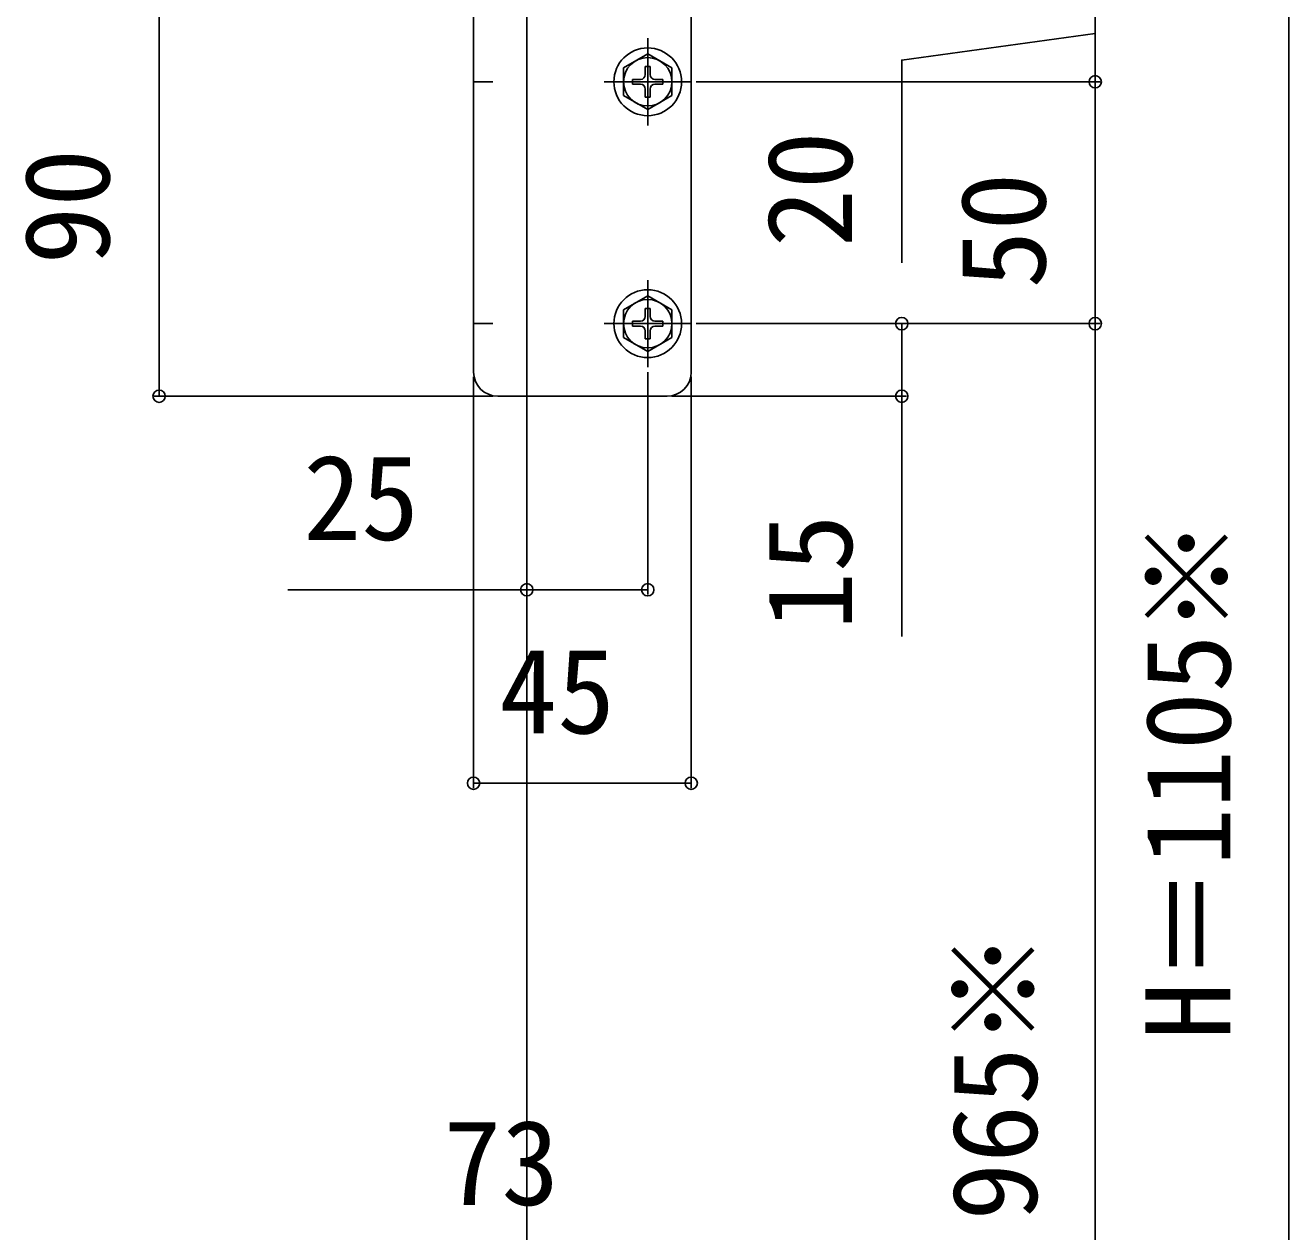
# Model space of a CAD drawing. Units: millimetres, scale not verified. Extents: x -1050 to 1050, y -1570 to 1562.
# Drawn here: x 408.8 to 670, y -152.7 to 96.7 of the extents above; entities that cross this region are included whole.
import ezdxf
from ezdxf.enums import TextEntityAlignment as Align

# ---------------------------------------------------------------- set-up
doc = ezdxf.new("R2010")
doc.units = ezdxf.units.MM
doc.header["$LTSCALE"] = 8
for name, color, linetype in [('0-4_YKK_12', 2, 'Continuous'), ('0-5_YKK_13', 4, 'Continuous'), ('0-6_YKK_D', 6, 'Continuous')]:
    doc.layers.add(name, color=color, linetype=linetype)
doc.styles.add('ＭＳ ゴシック', font='')
doc.styles.get('ＭＳ ゴシック').set_extended_font_data('MS Gothic')

msp = doc.modelspace()

# ---------------------------------------------------------------- linework, layer by layer
at = {"layer": '0-4_YKK_12'}
msp.add_line((512.501, 192), (512.501, -412), dxfattribs=at)
at = {"layer": '0-5_YKK_13'}
for p, q in [((501.501, 110), (501.501, 25)), ((546.501, 110), (546.501, 25)), ((537.501, 76), (537.501, 94)), ((537.501, 90.75), (532.501, 87.863)), ((537.501, 90.75), (542.501, 87.863)), ((532.501, 82.137), (532.501, 87.863)), ((537.001, 88.15), (537.001, 86.5)), ((537.001, 88.15), (538.001, 88.15)), ((538.001, 88.15), (538.001, 86.5)), ((542.501, 87.863), (542.501, 82.137)), ((505.501, 85), (501.501, 85)), ((546.501, 85), (528.501, 85)), ((536.001, 85.5), (534.351, 85.5)), ((534.351, 84.5), (534.351, 85.5)), ((536.001, 84.5), (534.351, 84.5)), ((540.651, 85.5), (539.001, 85.5)), ((540.651, 84.5), (539.001, 84.5)), ((540.651, 85.5), (540.651, 84.5)), ((546.501, 85), (542.501, 85)), ((537.501, 79.25), (532.501, 82.137)), ((537.001, 83.5), (537.001, 81.85)), ((538.001, 81.85), (537.001, 81.85)), ((537.501, 79.25), (542.501, 82.137)), ((538.001, 83.5), (538.001, 81.85)), ((537.501, 26), (537.501, 44)), ((537.501, 40.75), (532.501, 37.863)), ((537.501, 40.75), (542.501, 37.863)), ((532.501, 32.137), (532.501, 37.863)), ((537.001, 38.15), (537.001, 36.5)), ((537.001, 38.15), (538.001, 38.15)), ((538.001, 38.15), (538.001, 36.5)), ((542.501, 37.863), (542.501, 32.137)), ((505.501, 35), (501.501, 35)), ((546.501, 35), (528.501, 35)), ((536.001, 35.5), (534.351, 35.5)), ((534.351, 34.5), (534.351, 35.5)), ((536.001, 34.5), (534.351, 34.5)), ((540.651, 35.5), (539.001, 35.5)), ((540.651, 34.5), (539.001, 34.5)), ((540.651, 35.5), (540.651, 34.5)), ((546.501, 35), (542.501, 35)), ((537.501, 29.25), (532.501, 32.137)), ((537.001, 33.5), (537.001, 31.85)), ((538.001, 31.85), (537.001, 31.85)), ((537.501, 29.25), (542.501, 32.137)), ((538.001, 33.5), (538.001, 31.85)), ((512.501, 24), (512.501, 20)), ((541.501, 20), (506.501, 20))]:
    msp.add_line(p, q, dxfattribs=at)
for centre, radius in [((537.501, 85), 7), ((537.501, 85), 5), ((537.501, 35), 7), ((537.501, 35), 5)]:
    msp.add_circle(centre, radius, dxfattribs=at)
for centre, radius, start, end in [((536.001, 86.5), 1, 270, 0), ((539.001, 86.5), 1, 180, 270), ((536.001, 83.5), 1, 0, 90), ((539.001, 83.5), 1, 90, 180), ((536.001, 36.5), 1, 270, 0), ((536.001, 33.5), 1, 0, 90), ((539.001, 36.5), 1, 180, 270), ((539.001, 33.5), 1, 90, 180), ((506.501, 25), 5, 180, 270), ((541.501, 25), 5, 270, 0)]:
    msp.add_arc(centre, radius, start, end, dxfattribs=at)
at = {"layer": '0-6_YKK_D'}
for p, q in [((670.001, -224), (670.001, 159)), ((436.501, 110), (436.501, 20)), ((630.001, 85), (630.001, 105)), ((547.501, 85), (631.001, 85)), ((547.501, 85), (631.001, 85)), ((630.001, 35), (630.001, 85)), ((547.501, 35), (591.001, 35)), ((547.501, 35), (631.001, 35)), ((547.501, 35), (631.001, 35)), ((630.001, 35), (630.001, -250)), ((501.501, 24), (501.501, -61)), ((537.501, 25), (537.501, -21)), ((546.501, 24), (546.501, -61)), ((505.501, 20), (435.501, 20)), ((542.501, 20), (591.001, 20)), ((512.501, 10), (512.501, -21)), ((546.501, -60), (501.501, -60))]:
    msp.add_line(p, q, dxfattribs=at)
for points in [[(630.001, 95), (590.001, 89.5), (590.001, 47.591)], [(590.001, 35), (590.001, 20), (590.001, -29.655)], [(537.501, -20), (512.501, -20), (463.077, -20)]]:
    msp.add_lwpolyline(points, dxfattribs=at)
for centre in [(630.001, 85), (630.001, 85), (590.001, 35), (630.001, 35), (630.001, 35), (436.501, 20), (590.001, 20), (512.501, -20), (537.501, -20), (501.501, -60), (546.501, -60)]:
    msp.add_circle(centre, 1.275, dxfattribs=at)

# ---------------------------------------------------------------- texts
at = {"layer": '0-6_YKK_D', "style": 'ＭＳ ゴシック'}
for s, p in [('20', (585.001, 50.818)), ('90', (431.501, 47.205)), ('50', (625.001, 42.273)), ('15', (585.001, -28.336)), ('H＝1105※', (663.228, -113.091)), ('965※', (623.228, -150.455))]:
    msp.add_text(s, height=17.6, rotation=90, dxfattribs=at).set_placement(p, align=Align.BOTTOM_LEFT)
for s, p in [('25', (466.304, -15)), ('45', (506.819, -55)), ('73', (495.274, -152.5))]:
    msp.add_text(s, height=17.6, dxfattribs=at).set_placement(p, align=Align.BOTTOM_LEFT)

doc.saveas('drawing.dxf')
